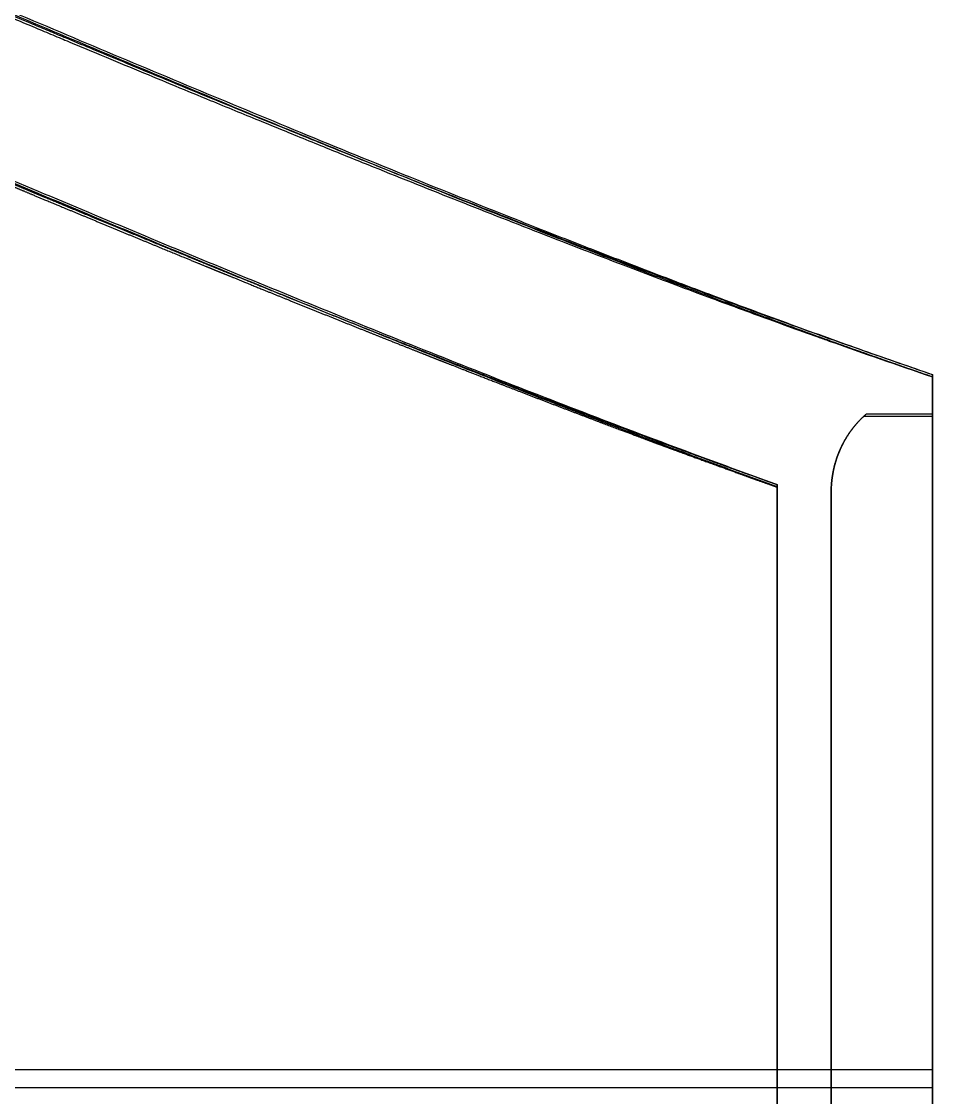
# Model space of a CAD drawing. Header units: inches. Extents: x -1514 to 1282, y -2074 to 286.
# Drawn here: x -1324.7 to -1315.9, y -2026.93 to -2016.53 of the extents above; entities that cross this region are included whole.
import ezdxf

# ---------------------------------------------------------------- set-up
doc = ezdxf.new("R2010")
doc.units = ezdxf.units.IN
doc.header["$LTSCALE"] = 0.1
doc.header["$MEASUREMENT"] = 0
doc.layers.add('pic', color=1, linetype='Continuous')

msp = doc.modelspace()

# ---------------------------------------------------------------- linework, layer by layer
at = {"color": 4, "linetype": 'Continuous', "lineweight": 25}
for p, q in [((-1315.8957, -2019.94013), (-1315.8957, -2033.70688)), ((-1317.3957, -2021.00303), (-1317.3957, -2032.64399))]:
    msp.add_line(p, q, dxfattribs=at)
at = {"color": 2, "linetype": 'Continuous', "lineweight": 25}
for p, q in [((-1315.8957, -2033.70676), (-1315.8957, -2019.94295)), ((-1315.8957, -2019.96295), (-1315.8957, -2033.72677)), ((-1317.3957, -2032.64008), (-1317.3957, -2021.00693)), ((-1317.3957, -2021.02963), (-1317.3957, -2032.66278))]:
    msp.add_line(p, q, dxfattribs=at)
for p, q in [((-1315.8957, -2026.83486), (-1315.8957, -2019.96295)), ((-1381.49322, -2026.6587), (-1315.8957, -2026.6587)), ((-1315.8957, -2026.6587), (-1315.8957, -2026.84621)), ((-1315.8957, -2026.83486), (-1512.09774, -2026.83486))]:
    msp.add_line(p, q)
at = {"color": 7, "linetype": 'Continuous', "lineweight": 25}
for points in [[(-1315.8957, -2033.3278), (-1315.8957, -2020.32191), (-1316.53504, -2020.32191), (-1316.53757, -2020.32409), (-1316.5401, -2020.32627), (-1316.54262, -2020.32847), (-1316.54513, -2020.33068), (-1316.54763, -2020.3329), (-1316.55013, -2020.33513), (-1316.55262, -2020.33737), (-1316.5551, -2020.33962), (-1316.55757, -2020.34187), (-1316.56003, -2020.34414), (-1316.56249, -2020.34642), (-1316.56494, -2020.3487), (-1316.56739, -2020.351), (-1316.56982, -2020.3533), (-1316.57225, -2020.35562), (-1316.57467, -2020.35794), (-1316.57708, -2020.36027), (-1316.57948, -2020.36261), (-1316.58188, -2020.36496), (-1316.58426, -2020.36732), (-1316.58664, -2020.36969), (-1316.58901, -2020.37207), (-1316.59138, -2020.37445), (-1316.59373, -2020.37685), (-1316.59608, -2020.37925), (-1316.59842, -2020.38166), (-1316.60075, -2020.38408), (-1316.60307, -2020.38651), (-1316.60538, -2020.38895), (-1316.60769, -2020.39139), (-1316.60999, -2020.39385), (-1316.61227, -2020.39631), (-1316.61456, -2020.39878), (-1316.61683, -2020.40126), (-1316.61909, -2020.40375), (-1316.62135, -2020.40625), (-1316.62359, -2020.40875), (-1316.62583, -2020.41126), (-1316.62806, -2020.41378), (-1316.63028, -2020.41631), (-1316.63249, -2020.41884), (-1316.63469, -2020.42139), (-1316.63689, -2020.42394), (-1316.63907, -2020.4265), (-1316.64125, -2020.42907), (-1316.64342, -2020.43164), (-1316.64557, -2020.43422), (-1316.64772, -2020.43681), (-1316.64987, -2020.43941), (-1316.652, -2020.44201), (-1316.65412, -2020.44463), (-1316.65623, -2020.44725), (-1316.65834, -2020.44987), (-1316.66043, -2020.45251), (-1316.66252, -2020.45515), (-1316.66459, -2020.45779), (-1316.66666, -2020.46045), (-1316.66872, -2020.46311), (-1316.67077, -2020.46578), (-1316.67281, -2020.46846), (-1316.67484, -2020.47114), (-1316.67686, -2020.47383), (-1316.67887, -2020.47653), (-1316.68087, -2020.47923), (-1316.68286, -2020.48194), (-1316.68485, -2020.48466), (-1316.68682, -2020.48738), (-1316.68878, -2020.49011), (-1316.69074, -2020.49285), (-1316.69268, -2020.49559), (-1316.69461, -2020.49834), (-1316.69654, -2020.50109), (-1316.69845, -2020.50385), (-1316.70036, -2020.50662), (-1316.70225, -2020.5094), (-1316.70414, -2020.51217), (-1316.70601, -2020.51496), (-1316.70787, -2020.51775), (-1316.70973, -2020.52055), (-1316.71157, -2020.52335), (-1316.71341, -2020.52616), (-1316.71523, -2020.52898), (-1316.71705, -2020.5318), (-1316.71885, -2020.53463), (-1316.72064, -2020.53746), (-1316.72243, -2020.5403), (-1316.7242, -2020.54314), (-1316.72596, -2020.54599), (-1316.72772, -2020.54885), (-1316.72946, -2020.55171), (-1316.73119, -2020.55457), (-1316.73291, -2020.55744), (-1316.73462, -2020.56032), (-1316.73632, -2020.5632), (-1316.73801, -2020.56608), (-1316.73969, -2020.56897), (-1316.74136, -2020.57187), (-1316.74301, -2020.57477), (-1316.74466, -2020.57769), (-1316.7463, -2020.5806), (-1316.74793, -2020.58353), (-1316.74955, -2020.58646), (-1316.75116, -2020.58939), (-1316.75276, -2020.59234), (-1316.75435, -2020.59528), (-1316.75594, -2020.59824), (-1316.75751, -2020.6012), (-1316.75907, -2020.60417), (-1316.76062, -2020.60714), (-1316.76216, -2020.61012), (-1316.76369, -2020.6131), (-1316.76521, -2020.61609), (-1316.76672, -2020.61909), (-1316.76823, -2020.62209), (-1316.76972, -2020.6251), (-1316.7712, -2020.62811), (-1316.77267, -2020.63113), (-1316.77413, -2020.63415), (-1316.77558, -2020.63718), (-1316.77702, -2020.64022), (-1316.77846, -2020.64326), (-1316.77988, -2020.6463), (-1316.78129, -2020.64935), (-1316.78269, -2020.65241), (-1316.78408, -2020.65547), (-1316.78546, -2020.65854), (-1316.78683, -2020.66161), (-1316.78819, -2020.66468), (-1316.78954, -2020.66776), (-1316.79088, -2020.67085), (-1316.79221, -2020.67394), (-1316.79353, -2020.67703), (-1316.79484, -2020.68013), (-1316.79614, -2020.68324), (-1316.79743, -2020.68634), (-1316.79871, -2020.68946), (-1316.79998, -2020.69257), (-1316.80124, -2020.6957), (-1316.80249, -2020.69882), (-1316.80373, -2020.70195), (-1316.80495, -2020.70509), (-1316.80617, -2020.70822), (-1316.80738, -2020.71137), (-1316.80858, -2020.71451), (-1316.80976, -2020.71766), (-1316.81094, -2020.72082), (-1316.8121, -2020.72398), (-1316.81326, -2020.72714), (-1316.81441, -2020.73031), (-1316.81554, -2020.73348), (-1316.81666, -2020.73665), (-1316.81778, -2020.73983), (-1316.81888, -2020.74301), (-1316.81997, -2020.74619), (-1316.82106, -2020.74938), (-1316.82213, -2020.75257), (-1316.82319, -2020.75576), (-1316.82424, -2020.75896), (-1316.82528, -2020.76216), (-1316.82631, -2020.76537), (-1316.82733, -2020.76857), (-1316.82834, -2020.77178), (-1316.82933, -2020.775), (-1316.83032, -2020.77821), (-1316.8313, -2020.78143), (-1316.83226, -2020.78465), (-1316.83322, -2020.78788), (-1316.83416, -2020.79111), (-1316.8351, -2020.79434), (-1316.83602, -2020.79757), (-1316.83693, -2020.8008), (-1316.83784, -2020.80404), (-1316.83873, -2020.80728), (-1316.83961, -2020.81052), (-1316.84048, -2020.81377), (-1316.84134, -2020.81702), (-1316.84219, -2020.82027), (-1316.84302, -2020.82352), (-1316.84385, -2020.82677), (-1316.84467, -2020.83003), (-1316.84547, -2020.83329), (-1316.84626, -2020.83655), (-1316.84705, -2020.83981), (-1316.84782, -2020.84307), (-1316.84858, -2020.84634), (-1316.84933, -2020.8496), (-1316.85007, -2020.85287), (-1316.8508, -2020.85614), (-1316.85152, -2020.85942), (-1316.85223, -2020.86269), (-1316.85292, -2020.86597), (-1316.85361, -2020.86924), (-1316.85428, -2020.87252), (-1316.85495, -2020.8758), (-1316.85527, -2020.87744), (-1316.8556, -2020.87909), (-1316.85625, -2020.8824), (-1316.85688, -2020.88572), (-1316.85751, -2020.88903), (-1316.85812, -2020.89235), (-1316.85873, -2020.89567), (-1316.85932, -2020.89899), (-1316.8599, -2020.90231), (-1316.86048, -2020.90564), (-1316.86104, -2020.90897), (-1316.86159, -2020.9123), (-1316.86213, -2020.91563), (-1316.86266, -2020.91897), (-1316.86317, -2020.9223), (-1316.86368, -2020.92564), (-1316.86418, -2020.92898), (-1316.86466, -2020.93233), (-1316.86514, -2020.93567), (-1316.8656, -2020.93902), (-1316.86606, -2020.94237), (-1316.8665, -2020.94572), (-1316.86693, -2020.94907), (-1316.86736, -2020.95242), (-1316.86777, -2020.95577), (-1316.86817, -2020.95913), (-1316.86856, -2020.96249), (-1316.86894, -2020.96584), (-1316.86931, -2020.9692), (-1316.86966, -2020.97256), (-1316.87001, -2020.97593), (-1316.87035, -2020.97929), (-1316.87067, -2020.98265), (-1316.87099, -2020.98602), (-1316.87129, -2020.98938), (-1316.87159, -2020.99275), (-1316.87187, -2020.99612), (-1316.87214, -2020.99949), (-1316.8724, -2021.00286), (-1316.87265, -2021.00623), (-1316.87289, -2021.0096), (-1316.87312, -2021.01297), (-1316.87334, -2021.01634), (-1316.87355, -2021.01971), (-1316.87375, -2021.02309), (-1316.87393, -2021.02646), (-1316.87411, -2021.02983), (-1316.87428, -2021.03321), (-1316.87443, -2021.03658), (-1316.87458, -2021.03996), (-1316.87471, -2021.04333), (-1316.87483, -2021.0467), (-1316.87494, -2021.05008), (-1316.87504, -2021.05345), (-1316.87514, -2021.05683), (-1316.87522, -2021.0602), (-1316.87529, -2021.06358), (-1316.87534, -2021.06695), (-1316.87539, -2021.07032), (-1316.87543, -2021.0737), (-1316.87546, -2021.07707), (-1316.87547, -2021.08044), (-1316.87548, -2021.08381), (-1316.87548, -2032.5859)], [(-1316.87548, -2032.5859), (-1316.87548, -2021.08381), (-1316.87547, -2021.08059), (-1316.87546, -2021.07736), (-1316.87543, -2021.07413), (-1316.8754, -2021.0709), (-1316.87535, -2021.06767), (-1316.8753, -2021.06444), (-1316.87523, -2021.06121), (-1316.87516, -2021.05798), (-1316.87507, -2021.05474), (-1316.87498, -2021.05151), (-1316.87488, -2021.04828), (-1316.87476, -2021.04505), (-1316.87464, -2021.04181), (-1316.8745, -2021.03858), (-1316.87436, -2021.03534), (-1316.87421, -2021.03211), (-1316.87404, -2021.02887), (-1316.87387, -2021.02564), (-1316.87369, -2021.02241), (-1316.87349, -2021.01917), (-1316.87329, -2021.01594), (-1316.87308, -2021.0127), (-1316.87285, -2021.00947), (-1316.87262, -2021.00623), (-1316.87238, -2021.003), (-1316.87212, -2020.99977), (-1316.87186, -2020.99653), (-1316.87159, -2020.9933), (-1316.87131, -2020.99007), (-1316.87101, -2020.98684), (-1316.87071, -2020.98361), (-1316.8704, -2020.98038), (-1316.87008, -2020.97715), (-1316.86975, -2020.97392), (-1316.8694, -2020.97069), (-1316.86905, -2020.96746), (-1316.86869, -2020.96423), (-1316.86832, -2020.96101), (-1316.86794, -2020.95778), (-1316.86755, -2020.95456), (-1316.86715, -2020.95134), (-1316.86674, -2020.94811), (-1316.86632, -2020.94489), (-1316.86589, -2020.94167), (-1316.86545, -2020.93845), (-1316.865, -2020.93524), (-1316.86454, -2020.93202), (-1316.86407, -2020.92881), (-1316.86359, -2020.92559), (-1316.8631, -2020.92238), (-1316.8626, -2020.91917), (-1316.86209, -2020.91596), (-1316.86157, -2020.91275), (-1316.86104, -2020.90955), (-1316.8605, -2020.90635), (-1316.85995, -2020.90314), (-1316.8594, -2020.89994), (-1316.85883, -2020.89674), (-1316.85825, -2020.89355), (-1316.85766, -2020.89035), (-1316.85707, -2020.88716), (-1316.85646, -2020.88397), (-1316.85584, -2020.88078), (-1316.85522, -2020.87759), (-1316.85458, -2020.87441), (-1316.85393, -2020.87122), (-1316.85328, -2020.86804), (-1316.85261, -2020.86487), (-1316.85194, -2020.86169), (-1316.85125, -2020.85852), (-1316.85055, -2020.85535), (-1316.84985, -2020.85218), (-1316.84913, -2020.84901), (-1316.84841, -2020.84585), (-1316.84768, -2020.84269), (-1316.84693, -2020.83953), (-1316.84618, -2020.83637), (-1316.84541, -2020.83322), (-1316.84464, -2020.83007), (-1316.84386, -2020.82692), (-1316.84306, -2020.82378), (-1316.84226, -2020.82064), (-1316.84145, -2020.8175), (-1316.84063, -2020.81436), (-1316.83979, -2020.81123), (-1316.83895, -2020.8081), (-1316.8381, -2020.80498), (-1316.83724, -2020.80185), (-1316.83637, -2020.79873), (-1316.83549, -2020.79562), (-1316.8346, -2020.7925), (-1316.8337, -2020.78939), (-1316.83279, -2020.78629), (-1316.83187, -2020.78319), (-1316.83094, -2020.78009), (-1316.83, -2020.77699), (-1316.82905, -2020.7739), (-1316.82809, -2020.77081), (-1316.82712, -2020.76773), (-1316.82615, -2020.76465), (-1316.82516, -2020.76157), (-1316.82416, -2020.7585), (-1316.82315, -2020.75543), (-1316.82214, -2020.75236), (-1316.82111, -2020.7493), (-1316.82007, -2020.74624), (-1316.81903, -2020.74319), (-1316.81797, -2020.74014), (-1316.81691, -2020.7371), (-1316.81583, -2020.73406), (-1316.81475, -2020.73102), (-1316.81365, -2020.72799), (-1316.81255, -2020.72496), (-1316.81143, -2020.72193), (-1316.81031, -2020.7189), (-1316.80917, -2020.71588), (-1316.80802, -2020.71286), (-1316.80687, -2020.70984), (-1316.8057, -2020.70683), (-1316.80452, -2020.70381), (-1316.80334, -2020.70081), (-1316.80214, -2020.6978), (-1316.80093, -2020.6948), (-1316.79972, -2020.6918), (-1316.79849, -2020.68881), (-1316.79725, -2020.68582), (-1316.79601, -2020.68283), (-1316.79475, -2020.67984), (-1316.79348, -2020.67686), (-1316.79221, -2020.67388), (-1316.79092, -2020.67091), (-1316.78962, -2020.66794), (-1316.78832, -2020.66497), (-1316.787, -2020.66201), (-1316.78568, -2020.65905), (-1316.78434, -2020.6561), (-1316.783, -2020.65315), (-1316.78164, -2020.6502), (-1316.78028, -2020.64726), (-1316.7789, -2020.64432), (-1316.77752, -2020.64138), (-1316.77613, -2020.63845), (-1316.77473, -2020.63553), (-1316.77331, -2020.63261), (-1316.77189, -2020.62969), (-1316.77046, -2020.62677), (-1316.76902, -2020.62387), (-1316.76757, -2020.62096), (-1316.76611, -2020.61806), (-1316.76464, -2020.61517), (-1316.76316, -2020.61228), (-1316.76167, -2020.60939), (-1316.76017, -2020.60651), (-1316.75867, -2020.60363), (-1316.75715, -2020.60076), (-1316.75562, -2020.59789), (-1316.75409, -2020.59503), (-1316.75254, -2020.59218), (-1316.75099, -2020.58932), (-1316.74943, -2020.58648), (-1316.74785, -2020.58364), (-1316.74627, -2020.5808), (-1316.74468, -2020.57797), (-1316.74308, -2020.57514), (-1316.74147, -2020.57232), (-1316.73985, -2020.5695), (-1316.73823, -2020.56669), (-1316.73659, -2020.56389), (-1316.73494, -2020.56109), (-1316.73329, -2020.5583), (-1316.73163, -2020.55551), (-1316.72995, -2020.55273), (-1316.72827, -2020.54995), (-1316.72658, -2020.54718), (-1316.72488, -2020.54442), (-1316.72317, -2020.54166), (-1316.72145, -2020.5389), (-1316.71973, -2020.53616), (-1316.71799, -2020.53341), (-1316.71625, -2020.53068), (-1316.71449, -2020.52795), (-1316.71273, -2020.52523), (-1316.71096, -2020.52251), (-1316.70918, -2020.5198), (-1316.70739, -2020.51709), (-1316.7056, -2020.5144), (-1316.70379, -2020.5117), (-1316.70198, -2020.50902), (-1316.70015, -2020.50634), (-1316.69832, -2020.50367), (-1316.69648, -2020.501), (-1316.69463, -2020.49834), (-1316.69277, -2020.49569), (-1316.69091, -2020.49304), (-1316.68903, -2020.49041), (-1316.68715, -2020.48777), (-1316.68526, -2020.48515), (-1316.68336, -2020.48253), (-1316.68145, -2020.47992), (-1316.67953, -2020.47731), (-1316.67761, -2020.47472), (-1316.67567, -2020.47213), (-1316.67373, -2020.46954), (-1316.67178, -2020.46697), (-1316.66982, -2020.4644), (-1316.66785, -2020.46184), (-1316.66587, -2020.45928), (-1316.66389, -2020.45674), (-1316.6619, -2020.4542), (-1316.6599, -2020.45167), (-1316.65789, -2020.44914), (-1316.65587, -2020.44663), (-1316.65385, -2020.44412), (-1316.65181, -2020.44162), (-1316.65079, -2020.44037), (-1316.64976, -2020.43912), (-1316.64769, -2020.4366), (-1316.6456, -2020.43408), (-1316.6435, -2020.43158), (-1316.6414, -2020.42908), (-1316.63928, -2020.42658), (-1316.63716, -2020.4241), (-1316.63503, -2020.42162), (-1316.63289, -2020.41915), (-1316.63074, -2020.41669), (-1316.62858, -2020.41423), (-1316.62642, -2020.41178), (-1316.62424, -2020.40934), (-1316.62206, -2020.4069), (-1316.61987, -2020.40447), (-1316.61767, -2020.40205), (-1316.61546, -2020.39964), (-1316.61324, -2020.39724), (-1316.61102, -2020.39484), (-1316.60878, -2020.39245), (-1316.60654, -2020.39007), (-1316.60429, -2020.38769), (-1316.60204, -2020.38533), (-1316.59977, -2020.38297), (-1316.59749, -2020.38062), (-1316.59521, -2020.37828), (-1316.59292, -2020.37594), (-1316.59062, -2020.37362), (-1316.58832, -2020.3713), (-1316.586, -2020.36899), (-1316.58368, -2020.36668), (-1316.58135, -2020.36439), (-1316.57901, -2020.3621), (-1316.57667, -2020.35983), (-1316.57431, -2020.35756), (-1316.57195, -2020.3553), (-1316.56959, -2020.35304), (-1316.56721, -2020.3508), (-1316.56482, -2020.34857), (-1316.56243, -2020.34634), (-1316.56003, -2020.34412), (-1316.55763, -2020.34191), (-1315.8957, -2020.34191), (-1315.8957, -2033.34781)]]:
    msp.add_lwpolyline(points, dxfattribs=at)
at = {"color": 2, "linetype": 'Continuous'}
for points, knots in [([(-1332.58992, -2013.22888), (-1331.30547, -2013.76291), (-1330.15922, -2014.2408), (-1328.96127, -2014.74199), (-1328.77625, -2014.81946), (-1328.42705, -2014.96579), (-1328.27413, -2015.02993), (-1327.93259, -2015.17328), (-1327.75001, -2015.24997), (-1327.30381, -2015.4375), (-1327.03218, -2015.55174), (-1326.62045, -2015.72501), (-1326.49821, -2015.77646), (-1326.30519, -2015.85772), (-1326.23432, -2015.88755), (-1326.10184, -2015.94331), (-1326.03681, -2015.97068), (-1325.84523, -2016.05128), (-1325.72228, -2016.10298), (-1325.36771, -2016.25203), (-1325.15038, -2016.34329), (-1324.80614, -2016.48768), (-1324.6705, -2016.54451), (-1324.48822, -2016.62079), (-1324.43339, -2016.64372), (-1324.3531, -2016.67728), (-1324.32611, -2016.68856), (-1324.27929, -2016.70811), (-1324.24385, -2016.72291), (-1324.18071, -2016.74926), (-1324.14924, -2016.76239), (-1324.05527, -2016.80157), (-1323.99314, -2016.82746), (-1323.80827, -2016.90444), (-1323.68708, -2016.95482), (-1323.32965, -2017.10317), (-1323.09956, -2017.19833), (-1322.71721, -2017.35588), (-1322.56102, -2017.42005), (-1322.34598, -2017.50813), (-1322.28327, -2017.53378), (-1322.09818, -2017.60939), (-1321.92954, -2017.67809), (-1321.63943, -2017.79581), (-1321.49616, -2017.85375), (-1321.07167, -2018.02479), (-1320.79579, -2018.13512), (-1319.98947, -2018.45503), (-1319.39068, -2018.68861), (-1318.60988, -2018.98588), (-1318.38894, -2019.06917), (-1317.98742, -2019.21895), (-1317.78509, -2019.29374), (-1317.39216, -2019.43736), (-1317.20289, -2019.50581), (-1316.9678, -2019.58976), (-1316.93061, -2019.60301), (-1316.89344, -2019.61622), (-1316.56025, -2019.73462), (-1316.22767, -2019.85019), (-1315.8957, -2019.96295)], [0.000000905, 0.000000905, 0.000000905, 0.000000905, 0.200838743, 0.200838743, 0.238693396, 0.238693396, 0.274177909, 0.274177909, 0.309662422, 0.309662422, 0.355612357, 0.355612357, 0.374571146, 0.374571146, 0.384142488, 0.384142488, 0.393713831, 0.393713831, 0.412856515, 0.412856515, 0.451141884, 0.451141884, 0.479323578, 0.479323578, 0.492134021, 0.492134021, 0.498841761, 0.498841761, 0.504013264, 0.504013264, 0.509184767, 0.509184767, 0.519527774, 0.519527774, 0.540213788, 0.540213788, 0.581585816, 0.581585816, 0.611505933, 0.611505933, 0.623946435, 0.623946435, 0.649009373, 0.649009373, 0.674072311, 0.674072311, 0.724198186, 0.724198186, 0.824449937, 0.824449937, 0.865137697, 0.865137697, 0.899924592, 0.899924592, 0.934711488, 0.934711488, 0.941249614, 0.941249614, 0.941249614, 0.999842886, 0.999842886, 0.999842886, 0.999842886]), ([(-1315.8957, -2019.94295), (-1316.27548, -2019.81144), (-1316.60801, -2019.69499), (-1316.89329, -2019.59358), (-1317.03478, -2019.54328), (-1317.16465, -2019.49668), (-1317.43954, -2019.39728), (-1317.57899, -2019.34645), (-1317.81787, -2019.25871), (-1317.92162, -2019.22039), (-1318.10939, -2019.15071), (-1318.19561, -2019.11856), (-1318.37791, -2019.05031), (-1318.46983, -2019.01574), (-1318.74795, -2018.9107), (-1318.93648, -2018.8389), (-1319.37968, -2018.66879), (-1319.63663, -2018.56917), (-1320.19506, -2018.35063), (-1320.45199, -2018.24902), (-1320.99976, -2018.03083), (-1321.28082, -2017.918), (-1321.70664, -2017.74581), (-1321.84587, -2017.68932), (-1322.26831, -2017.51736), (-1322.49989, -2017.42247), (-1323.00908, -2017.21297), (-1323.27476, -2017.10317), (-1323.72014, -2016.91835), (-1323.89288, -2016.8465), (-1324.1427, -2016.74236), (-1324.24003, -2016.70174), (-1324.3385, -2016.66062), (-1324.38593, -2016.6408), (-1324.48851, -2016.5979), (-1324.54169, -2016.57565), (-1324.7069, -2016.50649), (-1324.8246, -2016.45717), (-1325.20036, -2016.29957), (-1325.48109, -2016.18165), (-1325.94087, -2015.98829), (-1326.09667, -2015.92273), (-1326.48448, -2015.75949), (-1326.68956, -2015.67315), (-1327.08623, -2015.50625), (-1327.27506, -2015.42684), (-1327.81298, -2015.20072), (-1328.13444, -2015.06574), (-1328.46922, -2014.92537), (-1328.52946, -2014.90012), (-1328.64583, -2014.85136), (-1328.70453, -2014.82677), (-1328.88209, -2014.7524), (-1329.00246, -2014.70201), (-1329.36969, -2014.54836), (-1329.62262, -2014.44263), (-1330.40566, -2014.1156), (-1330.96006, -2013.88443), (-1331.88378, -2013.49982), (-1332.23141, -2013.35519), (-1332.58971, -2013.20622)], [0.008895255, 0.008895255, 0.008895255, 0.008895255, 0.058635951, 0.058635951, 0.058635951, 0.083307565, 0.083307565, 0.107979179, 0.107979179, 0.124986493, 0.124986493, 0.141993808, 0.141993808, 0.159001123, 0.159001123, 0.193015753, 0.193015753, 0.237659668, 0.237659668, 0.288082814, 0.288082814, 0.33850596, 0.33850596, 0.362571146, 0.362571146, 0.410701517, 0.410701517, 0.458831888, 0.458831888, 0.488157484, 0.488157484, 0.500256373, 0.500256373, 0.512355262, 0.512355262, 0.524454152, 0.524454152, 0.548651931, 0.548651931, 0.597047488, 0.597047488, 0.620208539, 0.620208539, 0.65227951, 0.65227951, 0.68435048, 0.68435048, 0.74849242, 0.74849242, 0.760704624, 0.760704624, 0.772916828, 0.772916828, 0.797341236, 0.797341236, 0.846190052, 0.846190052, 0.943887684, 0.943887684, 0.999990628, 0.999990628, 0.999990628, 0.999990628])]:
    msp.add_open_spline(points, degree=3, knots=knots, dxfattribs=at)
at = {"color": 4, "linetype": 'Continuous', "lineweight": 25}
for points, knots in [([(-1332.4356, -2013.20614), (-1332.24739, -2013.28501), (-1331.88186, -2013.43817), (-1331.35006, -2013.66122), (-1330.85109, -2013.87069), (-1330.17969, -2014.15283), (-1329.33771, -2014.5073), (-1328.30831, -2014.94189), (-1327.28578, -2015.37483), (-1326.25767, -2015.8115), (-1325.22973, -2016.24809), (-1324.20136, -2016.68312), (-1323.17204, -2017.11532), (-1322.12919, -2017.54848), (-1321.09644, -2017.97112), (-1320.23072, -2018.31893), (-1319.5513, -2018.5873), (-1319.02928, -2018.79087), (-1318.51196, -2018.98972), (-1318.04189, -2019.16754), (-1317.62757, -2019.32195), (-1317.26686, -2019.45459), (-1316.9136, -2019.58267), (-1316.56778, -2019.70616), (-1316.22944, -2019.82522), (-1316.00606, -2019.90213), (-1315.8957, -2019.94013)], [0, 0, 0, 0, 0.03422644, 0.06646919, 0.09672824, 0.12500361, 0.18864334, 0.25000596, 0.3125071, 0.37500843, 0.43751001, 0.50001188, 0.56251312, 0.62501297, 0.68971509, 0.75001451, 0.78181767, 0.81251391, 0.84421507, 0.87500607, 0.89703233, 0.91858042, 0.93965075, 0.96024379, 0.98036004, 1, 1, 1, 1]), ([(-1333.01519, -2014.58965), (-1332.36895, -2014.86043), (-1331.07627, -2015.40252), (-1329.14079, -2016.21789), (-1327.20874, -2017.03682), (-1325.27253, -2017.8601), (-1323.32727, -2018.67799), (-1321.37038, -2019.48193), (-1319.72577, -2020.13326), (-1318.3993, -2020.63714), (-1317.73055, -2020.88267), (-1317.3957, -2021.00303)], [0.000006452, 0.000006452, 0.000006452, 0.000006452, 0.117629653, 0.235252855, 0.352876057, 0.470499259, 0.588122461, 0.705745663, 0.823368865, 0.882180466, 0.940992067, 0.940992067, 0.940992067, 0.940992067])]:
    msp.add_open_spline(points, degree=3, knots=knots, dxfattribs=at)
at = {"color": 2, "linetype": 'Continuous', "lineweight": 25}
for points, knots in [([(-1333.16578, -2014.61394), (-1332.31978, -2014.96568), (-1331.17105, -2015.44442), (-1330.56629, -2015.69681), (-1330.1003, -2015.89149), (-1329.65214, -2016.07892), (-1329.30255, -2016.2253), (-1329.13219, -2016.29669), (-1329.06734, -2016.32386), (-1329.01501, -2016.34581), (-1328.96746, -2016.36574), (-1328.9059, -2016.39156), (-1328.79286, -2016.43898), (-1328.60886, -2016.5162), (-1328.33075, -2016.63299), (-1327.96949, -2016.78482), (-1327.64552, -2016.92106), (-1327.40805, -2017.02097), (-1327.2327, -2017.09476), (-1327.10727, -2017.14756), (-1327.02539, -2017.18203), (-1326.97944, -2017.20137), (-1326.94299, -2017.21672), (-1326.90307, -2017.23353), (-1326.85429, -2017.25406), (-1326.76714, -2017.29075), (-1326.63441, -2017.3466), (-1326.45003, -2017.42418), (-1326.13235, -2017.55776), (-1325.74662, -2017.71979), (-1325.45669, -2017.84142), (-1325.26842, -2017.92032), (-1325.14181, -2017.97333), (-1325.05684, -2018.00888), (-1324.99811, -2018.03344), (-1324.95217, -2018.05264), (-1324.91289, -2018.06905), (-1324.88807, -2018.07942), (-1324.8758, -2018.08455), (-1324.86894, -2018.08741), (-1324.86378, -2018.08957), (-1324.85471, -2018.09335), (-1324.84421, -2018.09774), (-1324.82506, -2018.10573), (-1324.78698, -2018.12163), (-1324.72795, -2018.14626), (-1324.66088, -2018.17423), (-1324.57753, -2018.20897), (-1324.46185, -2018.25714), (-1324.29851, -2018.32509), (-1324.07388, -2018.41837), (-1323.82333, -2018.52217), (-1323.57892, -2018.62316), (-1323.34066, -2018.72134), (-1323.13756, -2018.8048), (-1322.99536, -2018.86311), (-1322.89717, -2018.9033), (-1322.83468, -2018.92886), (-1322.80363, -2018.94154), (-1322.78634, -2018.94861), (-1322.77294, -2018.95408), (-1322.75597, -2018.96101), (-1322.73554, -2018.96935), (-1322.69858, -2018.98443), (-1322.62496, -2019.01446), (-1322.51099, -2019.06087), (-1322.34932, -2019.12657), (-1322.12535, -2019.21732), (-1321.873, -2019.31914), (-1321.62425, -2019.41908), (-1321.37911, -2019.51713), (-1321.16777, -2019.60128), (-1321.01849, -2019.6605), (-1320.89997, -2019.70741), (-1320.79703, -2019.74805), (-1320.7313, -2019.77395), (-1320.69473, -2019.78835), (-1320.66629, -2019.79954), (-1320.63239, -2019.81287), (-1320.59125, -2019.82903), (-1320.51701, -2019.85817), (-1320.40223, -2019.90311), (-1320.27187, -2019.954), (-1320.11, -2020.01699), (-1319.88562, -2020.10389), (-1319.63261, -2020.20125), (-1319.38301, -2020.29665), (-1319.13681, -2020.39009), (-1318.92437, -2020.47014), (-1318.77423, -2020.5264), (-1318.66985, -2020.56535), (-1318.60316, -2020.59018), (-1318.56609, -2020.60395), (-1318.53701, -2020.61475), (-1318.50409, -2020.62695), (-1318.46384, -2020.64187), (-1318.3913, -2020.6687), (-1318.2791, -2020.71005), (-1318.11983, -2020.7685), (-1317.93058, -2020.83748), (-1317.77448, -2020.89397), (-1317.67347, -2020.93034), (-1317.61974, -2020.94963), (-1317.57964, -2020.96401), (-1317.47565, -2021.00122), (-1317.3957, -2021.02963)], [0.000000905, 0.000000905, 0.000000905, 0.088242971, 0.132364004, 0.161778027, 0.191192049, 0.220606071, 0.238989835, 0.244504964, 0.248181717, 0.25185847, 0.255535222, 0.261050351, 0.27208061, 0.286787621, 0.308848137, 0.330908654, 0.345615665, 0.356645923, 0.363999429, 0.369514558, 0.372272123, 0.374110499, 0.375948876, 0.377787252, 0.380544817, 0.386059946, 0.393413451, 0.40444371, 0.426504226, 0.448564743, 0.463271754, 0.474302012, 0.481655518, 0.487170647, 0.4908474, 0.494524152, 0.497281717, 0.498660499, 0.49934989, 0.499809484, 0.500269079, 0.500728673, 0.501418064, 0.502796846, 0.505554411, 0.509231163, 0.512907916, 0.518423045, 0.525776551, 0.536806809, 0.55151382, 0.566220831, 0.580927842, 0.595634854, 0.606665112, 0.614018617, 0.619533747, 0.622291311, 0.623670093, 0.624589282, 0.62550847, 0.626427658, 0.62780644, 0.630564005, 0.636079134, 0.64343264, 0.654462898, 0.669169909, 0.68387692, 0.698583931, 0.713290942, 0.724321201, 0.731674706, 0.739028212, 0.744543341, 0.747300905, 0.749139282, 0.750977658, 0.752816035, 0.755573599, 0.761088728, 0.768442234, 0.775795739, 0.786825998, 0.801533009, 0.81624002, 0.830947031, 0.845654042, 0.8566843, 0.864037806, 0.869552935, 0.8723105, 0.874148876, 0.875987252, 0.877825629, 0.880583193, 0.886098322, 0.893451828, 0.904482086, 0.915512345, 0.92286585, 0.927461791, 0.929300168, 0.932057732, 0.941249614, 0.941249614, 0.941249614]), ([(-1317.3957, -2021.00693), (-1317.44402, -2020.98976), (-1317.53554, -2020.95709), (-1317.67431, -2020.90737), (-1317.8926, -2020.82857), (-1318.11447, -2020.74771), (-1318.27485, -2020.68886), (-1318.38798, -2020.64716), (-1318.46119, -2020.62008), (-1318.50184, -2020.60502), (-1318.53511, -2020.59269), (-1318.56441, -2020.58181), (-1318.60144, -2020.56805), (-1318.66816, -2020.54322), (-1318.77255, -2020.50425), (-1318.92272, -2020.44799), (-1319.13519, -2020.36794), (-1319.38139, -2020.27449), (-1319.631, -2020.1791), (-1319.88401, -2020.08175), (-1320.10838, -2019.99485), (-1320.27023, -2019.93187), (-1320.40058, -2019.88099), (-1320.51535, -2019.83605), (-1320.58957, -2019.80693), (-1320.63071, -2019.79076), (-1320.66456, -2019.77745), (-1320.69329, -2019.76615), (-1320.72981, -2019.75177), (-1320.79557, -2019.72586), (-1320.89852, -2019.68522), (-1321.01705, -2019.63831), (-1321.16633, -2019.57908), (-1321.37769, -2019.49493), (-1321.62284, -2019.39688), (-1321.87159, -2019.29694), (-1322.12395, -2019.19512), (-1322.34791, -2019.10437), (-1322.50958, -2019.03867), (-1322.6235, -2018.99228), (-1322.69723, -2018.96222), (-1322.73804, -2018.94556), (-1322.77193, -2018.93173), (-1322.79887, -2018.92072), (-1322.83353, -2018.90656), (-1322.89597, -2018.88103), (-1322.99419, -2018.84082), (-1323.1364, -2018.78251), (-1323.33952, -2018.69905), (-1323.57778, -2018.60086), (-1323.82219, -2018.49987), (-1324.07274, -2018.39608), (-1324.29735, -2018.30281), (-1324.46067, -2018.23487), (-1324.57634, -2018.1867), (-1324.65968, -2018.15196), (-1324.72674, -2018.12399), (-1324.78576, -2018.09937), (-1324.82385, -2018.08347), (-1324.84297, -2018.07549), (-1324.85351, -2018.07109), (-1324.8646, -2018.06646), (-1324.87355, -2018.06272), (-1324.88738, -2018.05694), (-1324.91219, -2018.04658), (-1324.95158, -2018.03012), (-1324.99761, -2018.01088), (-1325.05644, -2017.98628), (-1325.14154, -2017.95068), (-1325.26831, -2017.8976), (-1325.45671, -2017.81865), (-1325.7467, -2017.697), (-1326.13225, -2017.53505), (-1326.4496, -2017.40159), (-1326.63375, -2017.32412), (-1326.76629, -2017.26834), (-1326.85332, -2017.23171), (-1326.90202, -2017.2112), (-1326.94186, -2017.19443), (-1326.97832, -2017.17908), (-1327.02414, -2017.15979), (-1327.10583, -2017.1254), (-1327.23099, -2017.07272), (-1327.40601, -2016.99906), (-1327.64316, -2016.89929), (-1327.9669, -2016.76314), (-1328.32832, -2016.61125), (-1328.60693, -2016.49425), (-1328.79145, -2016.41681), (-1328.90491, -2016.36922), (-1328.96672, -2016.34329), (-1329.01451, -2016.32326), (-1329.06687, -2016.3013), (-1329.13185, -2016.27407), (-1329.3025, -2016.20256), (-1329.65261, -2016.05596), (-1330.10122, -2015.86835), (-1330.56747, -2015.67356), (-1331.17234, -2015.42113), (-1332.32066, -2014.94256), (-1333.16556, -2014.59129)], [0.058635951, 0.058635951, 0.058635951, 0.064151701, 0.069667452, 0.080698952, 0.095407618, 0.106439119, 0.113793452, 0.119309202, 0.122067077, 0.12390566, 0.125744244, 0.127582827, 0.130340702, 0.135856452, 0.143210786, 0.154242286, 0.168950953, 0.183659619, 0.198368286, 0.213076953, 0.224108453, 0.231462787, 0.23881712, 0.24433287, 0.247090745, 0.248929328, 0.250767912, 0.252606495, 0.25536437, 0.26088012, 0.268234454, 0.275588787, 0.286620287, 0.301328954, 0.316037621, 0.330746288, 0.345454954, 0.356486455, 0.363840788, 0.369356538, 0.372114413, 0.373952996, 0.37579158, 0.377630163, 0.380388038, 0.385903788, 0.393258122, 0.404289622, 0.418998288, 0.433706955, 0.448415622, 0.463124289, 0.474155789, 0.481510122, 0.487025873, 0.490703039, 0.494380206, 0.497138081, 0.498517018, 0.499206487, 0.499666133, 0.500355602, 0.501274894, 0.502653831, 0.505411706, 0.509088873, 0.512766039, 0.51828179, 0.525636123, 0.536667623, 0.55137629, 0.57343929, 0.59550229, 0.60653379, 0.613888124, 0.619403874, 0.622161749, 0.624000332, 0.625838916, 0.627677499, 0.630435374, 0.635951124, 0.643305458, 0.654336958, 0.669045624, 0.691108625, 0.713171625, 0.727880292, 0.738911792, 0.744427542, 0.748104709, 0.751781875, 0.755459042, 0.760974792, 0.779360626, 0.808777959, 0.838195293, 0.867612627, 0.911738627, 0.999990628, 0.999990628, 0.999990628])]:
    msp.add_open_spline(points, degree=2, knots=knots, dxfattribs=at)
at = {"layer": 'pic', "color": 4, "linetype": 'Continuous', "lineweight": 25}
for p, q in [((-1315.8957, -2033.72958), (-1315.8957, -2019.96283)), ((-1317.3957, -2032.66669), (-1317.3957, -2021.02573))]:
    msp.add_line(p, q, dxfattribs=at)
for points, knots in [([(-1315.8957, -2019.96283), (-1315.95562, -2019.94225), (-1316.07626, -2019.90081), (-1316.25818, -2019.83755), (-1316.44234, -2019.77298), (-1316.62871, -2019.70703), (-1316.8173, -2019.63973), (-1317.0733, -2019.5476), (-1317.33215, -2019.45332), (-1317.59384, -2019.35692), (-1317.79352, -2019.28281), (-1318.09886, -2019.16869), (-1318.5137, -2019.01175), (-1319.03107, -2018.81288), (-1319.55309, -2018.60929), (-1320.23241, -2018.34096), (-1321.09797, -2017.99319), (-1322.13052, -2017.57063), (-1323.17318, -2017.13754), (-1324.20232, -2016.70541), (-1325.23054, -2016.27044), (-1326.25835, -2015.83392), (-1327.28635, -2015.39729), (-1328.30876, -2014.96441), (-1329.33803, -2014.52988), (-1330.34611, -2014.10548), (-1331.38278, -2013.67009), (-1332.07008, -2013.38205), (-1332.43556, -2013.22888)], [0, 0, 0, 0, 0.01066156, 0.02146497, 0.03241032, 0.0434977, 0.05472718, 0.06609885, 0.08926905, 0.10106772, 0.11300888, 0.12509258, 0.15589006, 0.18759796, 0.21829132, 0.25009186, 0.31037862, 0.37506835, 0.43755712, 0.50004788, 0.56254067, 0.62503488, 0.68752948, 0.7500237, 0.81137855, 0.87501144, 0.93353654, 1, 1, 1, 1]), ([(-1317.3957, -2021.02573), (-1317.73053, -2020.90536), (-1318.39923, -2020.65987), (-1319.72571, -2020.15597), (-1321.37032, -2019.50465), (-1323.3272, -2018.70072), (-1325.27245, -2017.88284), (-1327.20866, -2017.05956), (-1329.14071, -2016.24064), (-1331.07617, -2015.42525), (-1332.36894, -2014.8832), (-1333.01518, -2014.61237)], [0.059005052, 0.059005052, 0.059005052, 0.059005052, 0.11781666, 0.176628269, 0.294251485, 0.411874702, 0.529497918, 0.647121134, 0.764744351, 0.882367567, 0.999990784, 0.999990784, 0.999990784, 0.999990784])]:
    msp.add_open_spline(points, degree=3, knots=knots, dxfattribs=at)

doc.saveas('drawing.dxf')
